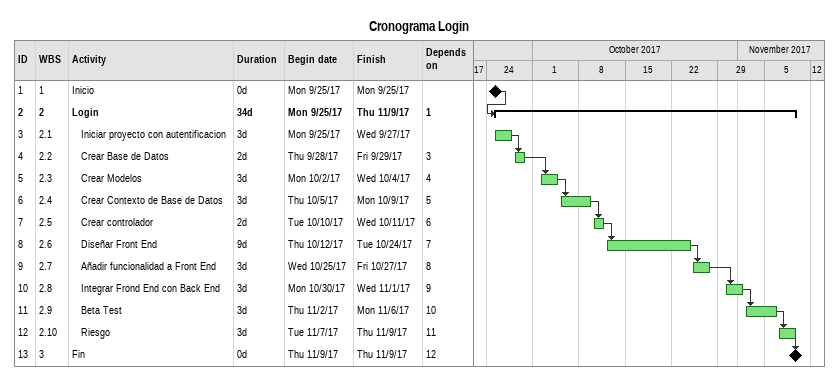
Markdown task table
Cronograma Login

| ID | WBS | Task | Duration | Start | Finish | Predecessors |
|---|---|---|---|---|---|---|
| 1 | 1 | Inicio | 0d | 2017-09-25 | 2017-09-25 |  |
| 2 | 2 | **Login** | 34d | 2017-09-25 | 2017-11-09 | 1 |
| 3 | 2.1 | Iniciar proyecto con autentificacion | 3d | 2017-09-25 | 2017-09-27 |  |
| 4 | 2.2 | Crear Base de Datos | 2d | 2017-09-28 | 2017-09-29 | 3 |
| 5 | 2.3 | Crear Modelos | 3d | 2017-10-02 | 2017-10-04 | 4 |
| 6 | 2.4 | Crear Contexto de Base de Datos | 3d | 2017-10-05 | 2017-10-09 | 5 |
| 7 | 2.5 | Crear controlador | 2d | 2017-10-10 | 2017-10-11 | 6 |
| 8 | 2.6 | Diseñar Front End | 9d | 2017-10-12 | 2017-10-24 | 7 |
| 9 | 2.7 | Añadir funcionalidad a Front End | 3d | 2017-10-25 | 2017-10-27 | 8 |
| 10 | 2.8 | Integrar Frond End con Back End | 3d | 2017-10-30 | 2017-11-01 | 9 |
| 11 | 2.9 | Beta Test | 3d | 2017-11-02 | 2017-11-06 | 10 |
| 12 | 2.10 | Riesgo | 3d | 2017-11-07 | 2017-11-09 | 11 |
| 13 | 3 | Fin | 0d | 2017-11-09 | 2017-11-09 | 12 |
